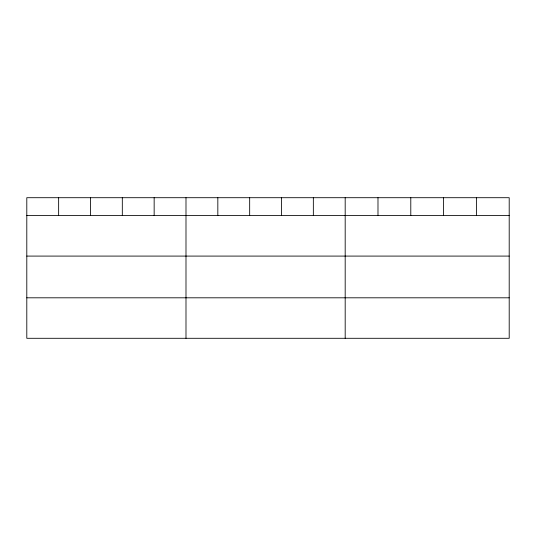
<?xml version="1.0" encoding="UTF-8"?>
<svg xmlns="http://www.w3.org/2000/svg" width="536" height="536" viewBox="0 0 536 536"><rect width="100%" height="100%" fill="white"/><g stroke="black" fill="none" stroke-linecap="round" stroke-linejoin="round"><path stroke-width="0.8" d="M509.2 215.599L509.2 338.296L26.8 338.296L26.8 197.704L509.2 197.704L509.2 215.599L26.8 215.599M26.8 256.087L509.2 256.087M26.8 297.808L509.2 297.808M476.397 197.704L476.397 215.599M443.594 197.704L443.594 215.599M410.79 197.704L410.79 215.599M377.987 197.704L377.987 215.599M345.184 197.704L345.184 338.296M313.346 197.704L313.346 215.599M281.507 197.704L281.507 215.599M249.669 197.704L249.669 215.599M217.83 197.704L217.83 215.599M185.992 197.704L185.992 338.296M154.154 197.704L154.154 215.599M122.315 197.704L122.315 215.599M90.477 197.704L90.477 215.599M58.638 197.704L58.638 215.599"/></g></svg>
